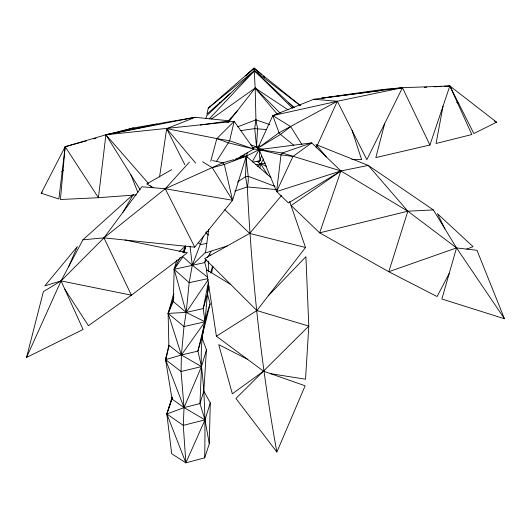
<?xml version="1.0" encoding="UTF-8"?>
<svg xmlns="http://www.w3.org/2000/svg" width="531" height="531" viewBox="0 0 531 531"><rect width="100%" height="100%" fill="white"/><g stroke="black" fill="none" stroke-linecap="round" stroke-linejoin="round"><path stroke-width="0.8" d="M171.898 397.819L166.853 413.981L171.672 453.726L185.87 462.84L204.674 457.841C205.278 427.402 205.192 396.876 201.495 366.602C200.326 345.236 202.902 324.036 210.103 303.845L207.435 293.869L208.676 282.439M173.239 297.088L173.259 295.448L173.962 294.015M204.674 457.841L209.287 443.73L210.276 402.923L203.838 391.022L206.426 349.856L201.88 337.417L210.103 303.845M167.424 415.534L166.853 413.981L172.004 399.027L165.586 359.64L168.851 345.223L168.135 313.383L173.305 301.555L174.168 269.317L176.75 260.097M259.659 150.233L256.553 146.888L257.555 128.548L255.942 119.853L255.165 88.053L254.083 68.16L208.278 108.138L206.904 114.165L230.481 93.337M208.889 286.587L207.435 293.869L204.979 321.779L197.904 351.104L201.495 366.602L199.968 403.587L204.986 419.855L209.287 443.73M230.793 284.556L206.386 269.648L216.396 336.223L263.549 371.196L305.133 385.798L276.877 452.027C260.894 364.492 251.608 275.781 247.293 186.932C250.579 175.436 244.32 163.521 247.406 152.291M433.349 209.924L407.848 211.199L368.275 165.426L340.902 170.949L288.492 202.975L276.598 191.572L280.999 154.86L282.346 152.988L311.71 142.879L340.902 170.949L407.848 211.199L456.527 247.904L504.45 318.739L441.878 299.006L456.527 247.904L433.349 209.924L368.275 165.426L315.918 144.558L326.306 156.91M208.729 229.332L205.49 252.929L227.195 245.986M269.794 124.626L255.942 119.853L254.727 128.595L256.553 146.888L260.17 150.731M159.552 176.982L166.674 128.641L195.142 117.305L229.843 120.882L200.426 124.984M443.04 106.147L436.07 143.476L471.86 134.535L449.85 85.962L402.458 87.701L381.431 89.639L321.826 98.122L381.829 90.389M208.344 282.333L203.254 308.577L204.979 321.779L181.39 355.007L181.071 371.494L184.038 407.589L183.275 425.377L185.87 462.84L204.986 419.855L210.276 402.923M211.637 272.828L212.931 266.35M259.851 167.929L260.681 163.867L263.688 158.942M205.962 118.3L206.499 115.957L254.462 70.709L300.307 105.589M183.872 252.829L185.551 245.78M122.9 212.314L133.42 194.333L82.929 239.82L61.058 280.912L83.068 329.479L26.55 357.443L43.383 291.625L61.058 280.912L103.963 237.875L165.234 188.757L189.408 162.114M169.104 345.993L165.586 359.64L166.469 361.936M384.65 123.677L375.855 157.561L429.924 145.016L449.85 85.962L496.604 122.203L473.858 133.54L449.85 85.962L444.082 86.274M210.727 161.358L216.834 138.598L234.178 121.334L253.831 149.012L233.846 160.574M184.045 252.776L185.598 247.214M205.358 260.19L204.7 262.573L206.911 270.465M210.621 272.98L212.559 266.064M207.435 293.869L203.254 308.577L186.175 312.414L168.135 313.383L168.539 314.963M173.259 295.448L168.135 313.383L181.39 355.007L201.495 366.602L184.038 407.589L166.853 413.981L185.87 462.84M201.88 337.417L197.904 351.104L181.39 355.007L165.586 359.64L184.038 407.589L204.986 419.855L183.275 425.377L166.853 413.981L172.263 397.467M258.663 161.663L259.991 160.734L261.571 155.337M166.926 355.073L165.586 359.64L181.071 371.494L201.495 366.602L206.426 349.856M203.838 391.022L199.968 403.587L184.038 407.589L172.004 399.027M82.929 239.82L103.963 237.875L194.751 247.154L232.565 200.287L246.278 156.147L259.128 149.589L311.71 142.879L292.979 156.453L276.598 191.572L259.128 149.589L253.426 148.965M203.499 236.069L192.275 265.221L189.175 282.678L186.175 312.414L183.991 326.545L181.39 355.007L168.851 345.223M173.909 296.988L168.135 313.383L183.991 326.545L204.979 321.779L186.175 312.414L173.305 301.555M68.532 266.867L77.353 246.563L44.856 285.857L61.058 280.912L131.429 295.19L187.343 252.776L125.117 240.039M26.55 357.443L61.058 280.912M316.137 147.923L337.324 101.262L402.458 87.701L429.924 145.016M313.927 99.251L337.324 101.262L366.835 159.658L402.458 87.701L313.927 99.251L272.801 115.592L257.84 148.235L263.482 149.403M180.102 257.469L174.168 269.317L174.473 270.91M182.697 252.285L185.664 246.364M86.553 140.821L65.167 146.702L58.875 198.999L41.199 193.218L65.167 146.702L105.908 134.781L133.274 127.978L157.103 123.862L135.06 128.714M449.206 273.458L437.079 296.544L388.785 271.733L319.662 232.85L291.187 205.557L340.902 170.949L282.346 152.988L259.128 149.589L252.371 161.577M206.293 259.739L204.7 262.573L174.168 269.317L186.175 312.414L208.198 279.724M207.495 257.615L211.086 251.236M216.529 161.285L229.611 140.788L234.178 121.334L105.908 134.781L98.434 197.705L60.428 199.503L65.167 146.702L66.8 146.47M243.012 156.698L244.851 153.944M289.568 201.375L305.524 247.492L256.871 310.569L216.396 336.223M228.303 122.362L255.165 88.053L288.048 109.831M281.536 195.488L249.67 233.428L204.72 258.544L256.871 310.569L308.803 326.094L305.537 379.2L270.737 373.718M226.949 122.409L237.257 110.926M209.241 118.951L254.462 70.709L294.028 107.766M41.199 193.218L42.334 192.036M61.689 171.865L63.395 170.079M268.208 295.867L305.909 256.685L308.803 326.094L235.917 398.469L276.877 452.027M205.636 252.132L192.275 265.221L182.943 256.745L174.168 269.317L189.175 282.678L207.521 278.702M246.822 74.904L254.083 68.16L300.327 105.543M245.647 75.926L254.083 68.16L261.531 74.659M179.12 251.641L185.458 246.125M257.615 166.508L260.681 163.867L265.58 163.097M301.953 144.658L290.736 126.63L280.481 134.429L257.84 148.235L279.007 132.75L337.324 101.262L272.801 115.592L279.007 132.75L280.481 134.429L293.835 145.275M263.549 371.196L232.326 393.776L218.732 344.652L247.433 359.241M211.444 119.01L255.165 88.053L280.195 113.163M237.377 182.093L245.508 176.657L248.309 176.352L275.078 186.408M210.223 106.85L208.278 108.138L254.462 70.709L292.495 108.224M258.597 161.57L259.991 160.734L259.128 149.589L280.999 154.86L292.979 156.453M171.619 169.688L146.748 183.938L153.539 187.755M64.862 289.302L88.411 325.689L131.429 295.19L103.963 237.875L141.843 186.746L165.234 188.757L222.861 162.771L233.786 159.678M252.544 147.664L256.553 146.888L259.579 145.693M466.762 249.112L473.048 246.663L437.405 213.674L444.938 228.914M237.642 126.823L255.942 119.853M127.838 129.962L133.274 127.978L119.017 131.894M234.815 191.107L247.293 186.932L276.777 189.613M276.598 191.572L340.902 170.949L319.662 232.85L407.848 211.199L388.785 271.733L456.527 247.904L476.991 250.313L504.45 318.739M448.449 86.394L449.85 85.962M235.346 159.24L246.278 156.147L270.969 177.573M93.675 138.863L96.051 138.213M115.061 132.982L117.437 132.332M202.63 161.756L212.287 167.703L224.328 164.451L246.278 156.147L247.313 157.262M206.99 243.324L200.532 244.665L198.129 242.382M206.453 231.835L208.862 231.343M252.776 162.128L259.991 160.734M255.922 164.696L260.681 163.867L266.662 166.289M240.251 130.719L254.727 128.595L266.595 129.577M66.793 146.549L65.167 146.702L98.434 197.705L136.281 194.904M389.674 89.201L381.431 89.639L383.873 89.699M424.296 87.336L426.765 87.203M434.185 86.805L441.606 86.407M240.51 156.207L246.278 156.147L245.508 176.657L247.293 186.932M351.827 159.539L361.624 159.612L352.08 130.46M216.834 138.598L229.611 140.788L253.831 149.012L228.556 142.899L216.834 138.598L166.674 128.641L184.788 164.623M212.566 160.568L222.861 162.771L224.328 164.451L232.565 200.287L165.234 188.757L194.751 247.154M305.524 247.492L249.67 233.428L224.812 209.705M219.349 102.337L220.942 102.802M250.353 144.704L256.553 146.888M456.614 102.324L458.83 103.426M494.388 121.101L496.604 122.203M272.801 115.592L290.736 126.63M256.606 161.291L260.681 163.867L267.531 174.785M205.47 232.651L208.583 235.054M207.82 277.348L192.275 265.221L190.071 246.371M263.389 76.278L264.63 77.367M288.665 102.735L294.108 107.567M254.083 68.16L258.219 72.196M148.414 183.394L105.908 134.781L164.205 122.641L195.142 117.305L105.908 134.781L140.045 189.514M150.598 185.89L152.231 187.755M255.165 88.053L277.481 114.391M166.674 128.641L195.66 163.103M209.586 254.09L210.482 255.404M212.287 167.703L232.565 200.287M130.898 174.845L137.848 192.428M172.137 397.049L172.296 398.688M208.271 261.232L208.796 271.839"/></g></svg>
